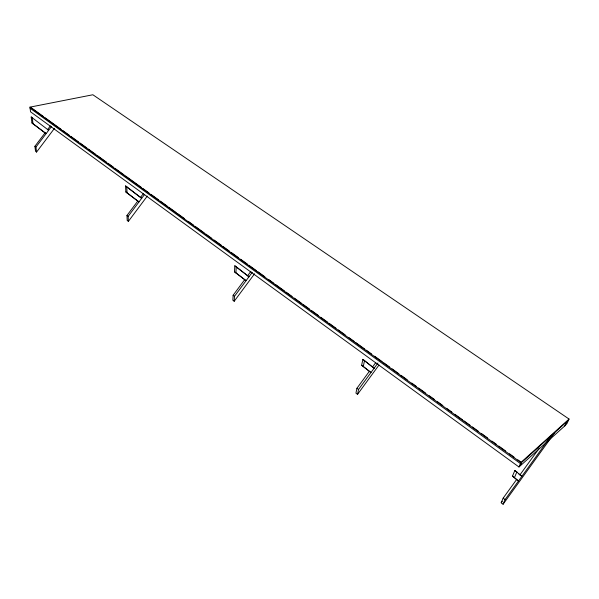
<?xml version="1.0" encoding="UTF-8"?>
<svg xmlns="http://www.w3.org/2000/svg" width="599" height="599" viewBox="0 0 599 599"><rect width="100%" height="100%" fill="white"/><g stroke="black" fill="none" stroke-linecap="round" stroke-linejoin="round"><path stroke-width="0.9" d="M234.83 265.784L248.974 276.783L234.83 265.784L234.486 271.819L244.699 279.666L233.138 295.24L232.846 300.234L234.209 301.26L254.582 273.758M234.209 301.26L234.508 296.273L252.246 272.373M244.699 279.666L246.084 280.676L235.894 272.852L236.246 266.817M362.852 359.34L374.083 368.273L362.852 359.34L361.639 365.278L369.358 371.32L356.937 388.264L355.941 393.154L357.536 394.359L379.002 365.016M357.536 394.359L358.546 389.477L377.939 363.016M369.358 371.32L370.983 372.511L363.293 366.491L364.514 360.561M569.05 419.045L520.883 462.51L518.974 466.988L30.542 111.811L29.95 107.139L92.867 94.762L569.05 419.045L566.961 423.575L564.797 425.926L518.974 466.988M554.794 432.53L503.093 504.238L501.191 502.801L503.167 498.136L516.578 479.559L512.474 476.145L514.878 470.447L521.856 476.332L518.667 473.802M503.093 504.238L505.077 499.573L550.983 435.982M516.578 479.559L518.502 480.975L514.451 477.598L516.877 471.907M520.276 465.58L521.579 462.54M564.797 425.926L566.714 421.763M519.925 474.917L539.325 448.052M501.191 502.801L502.276 501.296M372.466 367.09L375.76 362.582M247.589 275.772L250.936 271.265M125.558 185.93L141.678 198.321L125.558 185.93L125.85 191.965L138.975 201.93L137.785 201.054L126.966 215.46L127.205 220.484L128.381 221.368L147.287 196.098M140.48 197.453L143.281 193.732M128.381 221.368L128.149 216.351L144.471 194.6M33.005 123.723L32.249 117.741L31.193 116.97L31.949 122.952L46.108 133.644L45.067 132.888L34.907 146.291L35.536 151.285L36.569 152.064L54.479 128.336M50.361 125.895L47.606 129.534L48.646 130.297L31.193 116.97M36.569 152.064L35.94 147.069L51.409 126.651M568.571 420.086L520.426 463.581L30.092 108.247L31.567 107.955L43.682 116.723M45.195 117.823L61.105 129.332M62.618 130.425L69.432 135.359M70.952 136.452L78.521 141.933M80.034 143.034L86.855 147.96M88.367 149.061L95.937 154.542M97.457 155.635L106.547 162.209M108.06 163.31L113.361 167.143M114.873 168.237L123.963 174.818M125.476 175.911L141.386 187.42M142.899 188.52L148.956 192.9M151.233 194.548L158.802 200.029M160.315 201.122L167.136 206.056M168.648 207.149L176.218 212.63M177.738 213.731L184.552 218.657M188.341 221.398L193.642 225.239M195.154 226.332L204.244 232.906M205.757 234.007L211.821 238.387M214.09 240.034L221.667 245.515M223.18 246.608L229.237 250.996M231.506 252.636L238.327 257.57M240.596 259.217L247.417 264.144M248.929 265.245L256.499 270.726M258.019 271.819L264.833 276.753M268.622 279.493L273.923 283.327M275.435 284.428L284.525 291.002M286.037 292.095L292.102 296.483M294.371 298.122L301.948 303.603M303.461 304.704L309.518 309.084M311.787 310.731L318.608 315.666M320.877 317.305L327.698 322.24M329.21 323.333L336.024 328.267M338.3 329.914L345.114 334.841M348.903 337.581L354.204 341.423M355.716 342.516L364.806 349.09M366.318 350.19L371.62 354.024M374.652 356.218L382.229 361.699M383.742 362.792L389.799 367.18M392.068 368.819L398.889 373.754M401.158 375.401L407.215 379.781M411.76 383.068L416.305 386.362M418.581 388.002L425.395 392.937M429.184 395.677L434.485 399.511M437.517 401.704L442.818 405.538M446.599 408.278L451.901 412.119M454.933 414.306L462.503 419.787M464.023 420.887L470.08 425.268M472.349 426.915L478.414 431.302M481.439 433.489L487.496 437.876M492.041 441.164L496.586 444.451M498.862 446.098L505.676 451.025M509.464 453.765L514.009 457.059M517.798 459.8L520.823 461.986M29.95 107.139L520.883 462.51M234.486 271.819L235.894 272.852M361.639 365.278L363.293 366.491M512.474 476.145L514.451 477.598M34.907 146.291L35.94 147.069M126.966 215.46L128.149 216.351M233.138 295.24L234.508 296.273M356.937 388.264L358.546 389.477M503.167 498.136L505.077 499.573M31.949 122.952L45.067 132.888M125.85 191.965L137.785 201.054M514.878 470.447L516.772 472.124M126.778 186.821L127.055 192.856"/></g></svg>
